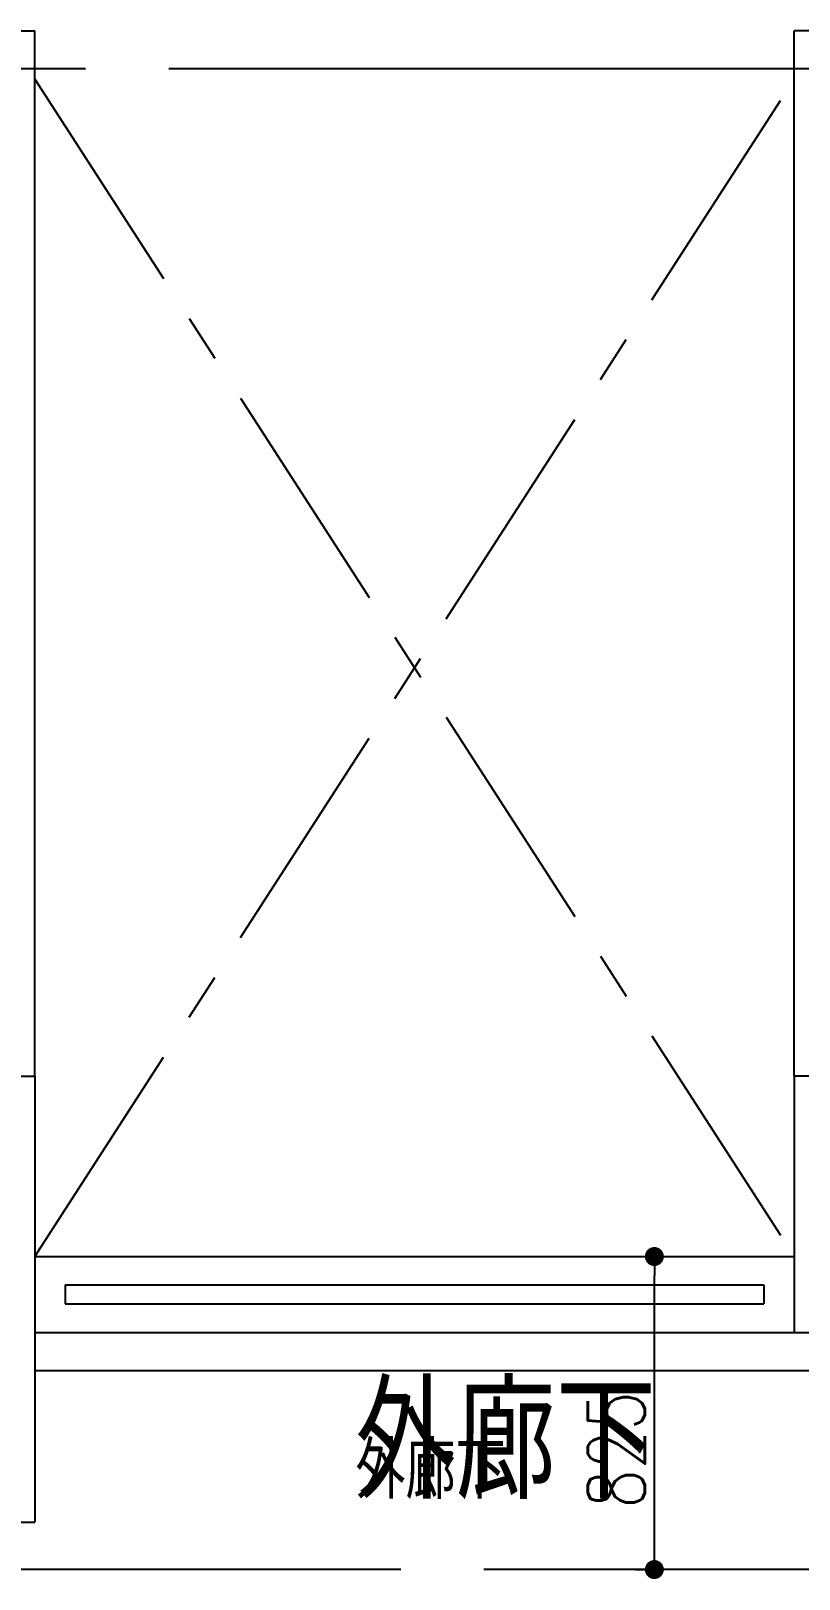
# Model space of a CAD drawing. Header units: millimetres. Extents: x 15495 to 166182, y -39946 to 18307.
# Drawn here: x 103480 to 105502, y -27786 to -23706 of the extents above; entities that cross this region are included whole.
import ezdxf

# ---------------------------------------------------------------- set-up
doc = ezdxf.new("R2010")
doc.units = ezdxf.units.MM
doc.header["$LTSCALE"] = 1000
doc.linetypes.add('CENTER', pattern=[2, 1.25, -0.25, 0.25, -0.25])
doc.layers.get('0').update_dxf_attribs({"linetype": 'CONTINUOUS'})
for name, color, linetype in [('TF-A_ELSE-100', 6, 'CONTINUOUS'), ('TF-A_ELSE-50', 6, 'CONTINUOUS'), ('TF-E_DIM-50', 3, 'CONTINUOUS'), ('TF-E_GRID-100', 1, 'CENTER'), ('TF-E_GRID-50', 1, 'CENTER'), ('TF-E_TEXT-100', 3, 'CONTINUOUS'), ('TF-E_TEXT-50', 3, 'CONTINUOUS'), ('TF-F_FINI1-100', 190, 'CONTINUOUS'), ('TF-F_FINI1-50', 190, 'CONTINUOUS'), ('TF-F_HIDE-100', 12, 'CONTINUOUS'), ('TF-F_HIDE-50', 12, 'CONTINUOUS')]:
    doc.layers.add(name, color=color, linetype=linetype)
doc.styles.add('DIM', font='romans.shx', dxfattribs={"width": 0.8, "bigfont": 'bigfont.shx'})
doc.styles.add('ROOM', font='romans.shx', dxfattribs={"width": 0.8, "bigfont": 'bigfont.shx'})
doc.dimstyles.new('DIM50_3_3', dxfattribs={"dimscale": 50, "dimtxt": 3, "dimasz": 1, "dimexe": 0, "dimexo": 1, "dimgap": 0.5, "dimtad": 1, "dimdec": 1, "dimdsep": 46, "dimlunit": 6, "dimtxsty": 'DIM', "dimblk1": 'DOT', "dimblk2": 'DOT', "dimsah": 1, "dimcen": 1, "dimclrd": 256, "dimclre": 256, "dimclrt": 256, "dimadec": 0, "dimazin": 0, "dimtfac": 1, "dimtdec": 1, "dimtix": 1, "dimtmove": 2, "dimatfit": 3, "dimldrblk": 'DOT', "dimfxl": 1, "dimtvp": 0.833333, "dimtolj": 1, "dimarcsym": 0})

# ---------------------------------------------------------------- blocks, each defined once
blk = doc.blocks.new('TF-BLOCK_100')
at = {"layer": 'TF-A_ELSE-100'}
for p, q in [((10800, 10555), (12200, 10555)), ((12200, 7800), (12200, 10555)), ((14200, 7800), (14200, 10555)), ((15600, 10555), (14200, 10555)), ((12200, 7325), (14200, 7325)), ((12280, 7250), (14120, 7250)), ((12280, 7250), (12280, 7200)), ((14120, 7250), (14120, 7200)), ((12280, 7200), (14120, 7200)), ((12200, 7125), (14200, 7125)), ((12200, 7025), (14500, 7025))]:
    blk.add_line(p, q, dxfattribs=at)
at = {"layer": 'TF-E_GRID-100'}
for p, q in [((29802.87, 10455), (-4082.3, 10455)), ((30632.81, 6500), (-4082.3, 6500))]:
    blk.add_line(p, q, dxfattribs=at)
at = {"layer": 'TF-F_FINI1-100'}
for p, q in [((11850, 7800), (12200, 7800)), ((12200, 7800), (12200, 6625)), ((14610, 7800), (14200, 7800)), ((14200, 7800), (14200, 7125)), ((14200, 7125), (14400, 7125)), ((11785.99, 6625), (12200, 6625))]:
    blk.add_line(p, q, dxfattribs=at)
at = {"layer": 'TF-F_HIDE-100', "linetype": 'CENTER', "ltscale": 0.5}
for p, q in [((12200, 10427.94), (14200, 7325)), ((12200, 7325), (14200, 10427.94))]:
    blk.add_line(p, q, dxfattribs=at)
at = {"layer": 'TF-E_TEXT-100', "style": 'ROOM', "width": 0.8}
blk.add_text('外廊下', height=300, dxfattribs=at).set_placement((13044.19, 6686.47))
blk = doc.blocks.new('DOT')
at = {"color": 0, "linetype": 'ByBlock'}
blk.add_line((-0.5, 0), (-1, 0), dxfattribs=at)
at = {"color": 0, "linetype": 'ByBlock', "const_width": 0.5}
blk.add_lwpolyline([(-0.25, 0, 1), (0.25, 0, 1)], format="xyb", close=True, dxfattribs=at)
blk = doc.blocks.new('*D577')
at = {"layer": 'TF-E_DIM-50', "lineweight": -2}
for p, q in [((105071.2, -26936.4), (105121.2, -26936.4)), ((105121.2, -27711.4), (105121.2, -26986.4)), ((105071.2, -27761.4), (105121.2, -27761.4))]:
    blk.add_line(p, q, dxfattribs=at)
at = {"layer": 'TF-E_DIM-50', "lineweight": -2, "xscale": 50, "yscale": 50, "zscale": 50}
for p, rotation in [((105121.2, -26936.4), 90), ((105121.2, -27761.4), 270)]:
    blk.add_blockref('DOT', p, dxfattribs=dict(at, rotation=rotation))
at = {"layer": 'TF-E_DIM-50', "insert": (105021.2, -27446.1), "char_height": 150, "attachment_point": 5, "rotation": 90, "style": 'DIM'}
blk.add_mtext('\\A1;825', dxfattribs=at)
blk = doc.blocks.new('_DOT')
at = {"color": 0, "linetype": 'ByBlock'}
blk.add_line((-0.5, 0), (-1, 0), dxfattribs=at)
at = {"color": 0, "linetype": 'ByBlock', "const_width": 0.5}
blk.add_lwpolyline([(-0.25, 0, 1), (0.25, 0, 1)], format="xyb", close=True, dxfattribs=at)
blk = doc.blocks.new('TF-BLOCK_50')
at = {"layer": 'TF-A_ELSE-50'}
for p, q in [((10800, 10555), (12200, 10555)), ((12200, 7800), (12200, 10555)), ((14200, 7800), (14200, 10555)), ((15600, 10555), (14200, 10555)), ((12200, 7325), (14200, 7325)), ((12280, 7250), (14120, 7250)), ((12280, 7250), (12280, 7200)), ((14120, 7250), (14120, 7200)), ((12280, 7200), (14120, 7200)), ((12200, 7125), (14200, 7125)), ((12200, 7025), (14500, 7025))]:
    blk.add_line(p, q, dxfattribs=at)
at = {"layer": 'TF-E_GRID-50'}
for p, q in [((30333.71, 10455), (-4082.3, 10455)), ((31163.65, 6500), (-4082.3, 6500))]:
    blk.add_line(p, q, dxfattribs=at)
at = {"layer": 'TF-F_FINI1-50'}
for p, q in [((11850, 7800), (12200, 7800)), ((12200, 7800), (12200, 6625)), ((14550, 7800), (14200, 7800)), ((14200, 7800), (14200, 7125)), ((14200, 7125), (14400, 7125)), ((11850, 6625), (12200, 6625))]:
    blk.add_line(p, q, dxfattribs=at)
at = {"layer": 'TF-F_HIDE-50', "linetype": 'CENTER', "ltscale": 0.5}
for p, q in [((12200, 7325), (14200, 10427.94)), ((12200, 10427.94), (14200, 7325))]:
    blk.add_line(p, q, dxfattribs=at)
at = {"layer": 'TF-E_TEXT-50', "style": 'ROOM', "width": 0.8}
blk.add_text('外廊下', height=150, dxfattribs=at).set_placement((13044.19, 6686.47))
at = {"layer": 'TF-E_DIM-50'}
dim = blk.add_linear_dim(base=(13831.65, 7325), p1=(13831.65, 6500), p2=(13831.65, 7325), angle=90, dimstyle='DIM50_3_3', dxfattribs=at)
dim.commit()
dim.dimension.update_dxf_attribs({"geometry": '*D577', "text_midpoint": (13731.65, 6815.28), "dimtype": 128, "insert": (-91289.59, 34261.4)})

msp = doc.modelspace()

# ---------------------------------------------------------------- block references
for name in ['TF-BLOCK_100', 'TF-BLOCK_50']:
    msp.add_blockref(name, (91289.6, -34261.4))

doc.saveas('drawing.dxf')
